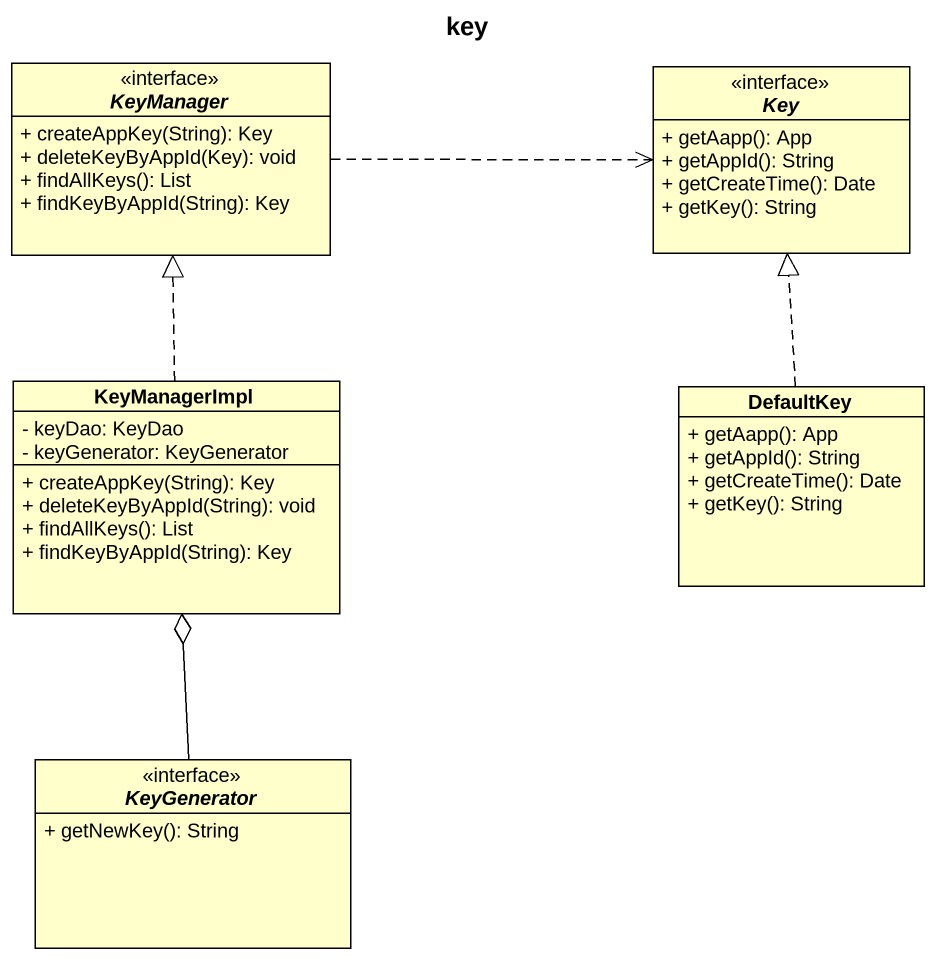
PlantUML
@startuml
title key
hide circle
hide empty members
skinparam classAttributeIconSize 0
interface KeyManager <<interface>> {
  + createAppKey(String): Key
  + deleteKeyByAppId(Key): void
  + findAllKeys(): List
  + findKeyByAppId(String): Key
}
interface Key <<interface>> {
  + getAapp(): App
  + getAppId(): String
  + getCreateTime(): Date
  + getKey(): String
}
class KeyManagerImpl {
  - keyDao: KeyDao
  - keyGenerator: KeyGenerator
  + createAppKey(String): Key
  + deleteKeyByAppId(String): void
  + findAllKeys(): List
  + findKeyByAppId(String): Key
}
class DefaultKey {
  + getAapp(): App
  + getAppId(): String
  + getCreateTime(): Date
  + getKey(): String
}
interface KeyGenerator <<interface>> {
  + getNewKey(): String
}
KeyManager .right.> Key
KeyManagerImpl .up.|> KeyManager
DefaultKey .up.|> Key
KeyGenerator -up-o KeyManagerImpl
@enduml
